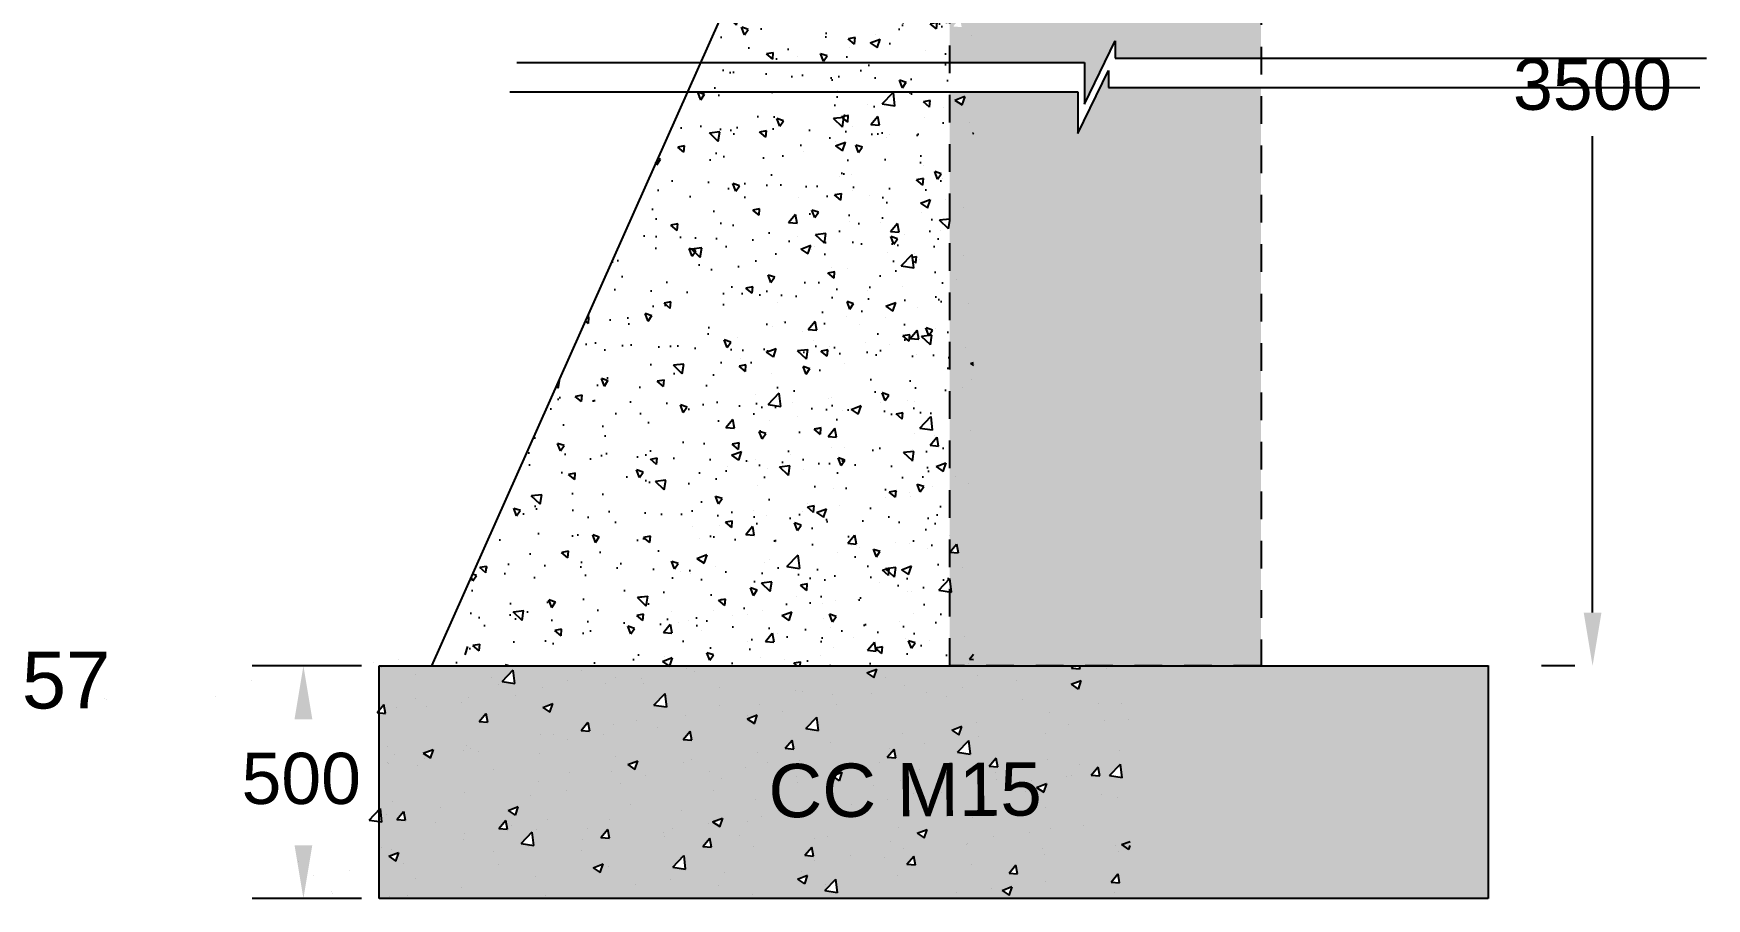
# Model space of a CAD drawing. Header units: inches. Extents: x 0 to 11487, y 0 to 10656.
# Drawn here: x 376.58 to 384.26, y 291.7 to 295.68 of the extents above; entities that cross this region are included whole.
import ezdxf

# ---------------------------------------------------------------- set-up
doc = ezdxf.new("R2010")
doc.units = ezdxf.units.IN
doc.header["$MEASUREMENT"] = 0
doc.linetypes.add('HIDDEN', pattern=[9.525, 6.35, -3.175])
for name, color, linetype in [('DIMENSION', 255, 'Continuous'), ('DRAWING', 7, 'Continuous'), ('HATCH', 7, 'Continuous'), ('TEXT', 255, 'Continuous')]:
    doc.layers.add(name, color=color, linetype=linetype)
doc.styles.get("Standard").update_dxf_attribs({"font": 'arial.ttf'})
pattern_1 = [(140, (0, 0), (0.03137607, 0.3586301), [0.0375, -0.4125]), (85, (0, 0), (-0.37609607, -0.06937567), [0.03, -0.33]), (190.4514, (0.0026, 0.0299), (-0.34471977, 0.2892547), [0.0318701, -0.35057106]), (136.1842, (-0.1, 6e-18), (0.0827595, 0.53362052), [0.05625, -0.61875]), (186.6356, (-0.0931, 0.04447), (-0.48705894, 0.46733135), [0.04780514, -0.5258565]), (81.1842, (-0.1, 6e-18), (-0.4870593, 0.467331), [0.045, -0.495]), (111, (-0.075, 0.05), (0.20130945, 0.29845353), [0.0375, -0.4125]), (56, (-0.075, 0.05), (-0.36257502, 0.12165767), [0.03, -0.33]), (161.4514, (-0.05822, 0.07487), (-0.16126525, 0.42011131), [0.0318701, -0.35057106]), (127.5, (0, 0), (-0.166446927, 0.006079928), [0, -0.326, 0, -0.335, 0, -0.33125]), (97.5, (0, 0), (-0.197205856, 0.13153477), [0, -0.191, 0, -0.3185, 0, -0.12625]), (57.5, (-7e-18, -0.1115), (0.011277436, 0.266911218), [0, -0.125, 0, -0.39, 0, -0.5175]), (47.5, (-1e-17, -0.1615), (-0.05005249, 0.29159308), [0, -0.1625, 0, -0.259, 0, -0.3675])]

msp = doc.modelspace()

# ---------------------------------------------------------------- hatches: boundary and pattern name
at = {"layer": 'HATCH', "ltscale": 0.02}
h = msp.add_hatch(dxfattribs=at)
h.set_pattern_fill('AR-CONC', color=256, scale=0.05, angle=90, style=0)
h.set_pattern_definition(pattern_1)
h.paths.add_polyline_path([(382.21652, 299.51668), (381.10587, 299.51668), (381.10587, 298.36732), (380.78087, 298.36732), (380.78087, 298.11159), (380.78658, 298.11159), (380.85852, 298.11159), (380.85691, 298.1203), (380.81755, 298.12374), (380.8493, 298.16157), (380.85852, 298.11159), (382.21652, 298.11159)])
h.paths.add_polyline_path([(382.21652, 298.11159), (380.78658, 298.11159), (380.78658, 295.54264), (381.40525, 295.54264), (381.40525, 295.35062), (381.54622, 295.6411), (381.54622, 295.5619), (382.21652, 295.5619)])
h.paths.add_polyline_path([(380.84155, 295.70434), (380.8022, 295.70778), (380.83394, 295.74561)], flags=16)
h.paths.add_polyline_path([(382.21652, 295.42674), (381.51524, 295.42674), (381.51524, 295.50594), (381.37427, 295.21546), (381.37427, 295.40748), (380.78658, 295.40748), (380.78658, 293.29184), (380.78685, 293.29182), (380.81859, 293.32964), (380.8262, 293.28838), (380.78685, 293.29182), (380.78658, 293.2915), (380.78658, 293.17847), (380.79466, 293.10904), (380.78658, 293.1103), (380.78658, 292.76956), (382.21652, 292.76956)])
h.paths.add_polyline_path([(380.81054, 295.36927), (380.85694, 295.38708), (380.8435, 295.34704)], flags=16)
h.paths.add_polyline_path([(381.57848, 292.25641), (381.52003, 292.26548), (381.57122, 292.31882)], flags=16)
h.paths.add_polyline_path([(381.5667, 291.77321), (381.52735, 291.77665), (381.55909, 291.81447)], flags=16)
h.paths.add_polyline_path([(381.47606, 292.2646), (381.4367, 292.26804), (381.46844, 292.30587)], flags=16)
h.paths.add_polyline_path([(381.37753, 292.66307), (381.34457, 292.6853), (381.39096, 292.70311)], flags=16)
h.paths.add_polyline_path([(381.21857, 292.18934), (381.18562, 292.21158), (381.23201, 292.22938)], flags=0)
h.paths.add_polyline_path([(381.09813, 291.8142), (381.05878, 291.81764), (381.09051, 291.85547)], flags=16)
h.paths.add_polyline_path([(381.05962, 291.71562), (381.02666, 291.73785), (381.07306, 291.75566)], flags=16)
h.paths.add_polyline_path([(381.00748, 292.30559), (380.96813, 292.30904), (380.99987, 292.34686)], flags=0)
h.paths.add_polyline_path([(380.88127, 292.36454), (380.82282, 292.37361), (380.87401, 292.42695)], flags=16)
h.paths.add_polyline_path([(380.82863, 292.45237), (380.79567, 292.4746), (380.84206, 292.49241)], flags=16)
h.paths.add_polyline_path([(380.66967, 291.97864), (380.63672, 292.00087), (380.68311, 292.01868)], flags=16)
h.paths.add_polyline_path([(380.62956, 291.8552), (380.5902, 291.85864), (380.62194, 291.89646)], flags=16)
h.paths.add_polyline_path([(380.53891, 292.34659), (380.49956, 292.35003), (380.5313, 292.38786)], flags=0)
h.paths.add_polyline_path([(380.43868, 292.71539), (380.40572, 292.73762), (380.45212, 292.75543)], flags=16)
h.paths.add_polyline_path([(380.27973, 292.24166), (380.24677, 292.2639), (380.29316, 292.2817)], flags=0)
h.paths.add_polyline_path([(380.27067, 291.72817), (380.21223, 291.73723), (380.26341, 291.79058)], flags=16)
h.paths.add_polyline_path([(380.18406, 292.47267), (380.12562, 292.48174), (380.1768, 292.53508)], flags=16)
h.paths.add_polyline_path([(380.16099, 291.89619), (380.12163, 291.89963), (380.15337, 291.93746)], flags=16)
h.paths.add_polyline_path([(380.12077, 291.76794), (380.08782, 291.79017), (380.13421, 291.80798)], flags=16)
h.paths.add_polyline_path([(380.07034, 292.38758), (380.03099, 292.39102), (380.06273, 292.42885)], flags=16)
h.paths.add_polyline_path([(379.88978, 292.50469), (379.85682, 292.52692), (379.90322, 292.54473)], flags=16)
h.paths.add_polyline_path([(379.73083, 292.03096), (379.69787, 292.05319), (379.74426, 292.071)], flags=16)
h.paths.add_polyline_path([(379.69241, 291.93719), (379.65306, 291.94063), (379.6848, 291.97845)], flags=16)
h.paths.add_polyline_path([(379.60177, 292.42858), (379.56242, 292.43202), (379.59416, 292.46985)], flags=16)
h.paths.add_polyline_path([(379.57347, 291.8363), (379.51502, 291.84536), (379.56621, 291.89871)], flags=16)
h.paths.add_polyline_path([(379.48686, 292.5808), (379.42841, 292.58987), (379.4796, 292.64321)], flags=16)
h.paths.add_polyline_path([(379.34088, 292.29398), (379.30792, 292.31622), (379.35432, 292.33402)], flags=16)
h.paths.add_polyline_path([(379.22384, 291.97818), (379.18449, 291.98162), (379.21623, 292.01945)], flags=16)
h.paths.add_polyline_path([(379.18193, 291.82026), (379.14897, 291.84249), (379.19536, 291.8603)], flags=16)
h.paths.add_polyline_path([(379.1332, 292.46957), (379.09385, 292.47301), (379.12559, 292.51084)], flags=16)
h.paths.add_polyline_path([(378.95093, 292.55701), (378.91798, 292.57924), (378.96437, 292.59705)], flags=16)
h.paths.add_polyline_path([(378.87626, 291.94443), (378.81781, 291.95349), (378.869, 292.00684)], flags=16)
h.paths.add_polyline_path([(378.79198, 292.08328), (378.75902, 292.10551), (378.80542, 292.12332)], flags=16)
h.paths.add_polyline_path([(378.78965, 292.68893), (378.7312, 292.698), (378.78239, 292.75134)], flags=16)
h.paths.add_polyline_path([(378.75527, 292.01917), (378.71592, 292.02262), (378.74766, 292.06044)], flags=16)
h.paths.add_polyline_path([(378.66463, 292.51057), (378.62528, 292.51401), (378.65702, 292.55183)], flags=16)
h.paths.add_polyline_path([(378.40203, 292.3463), (378.36908, 292.36853), (378.41547, 292.38634)], flags=16)
h.paths.add_polyline_path([(378.2867, 292.06017), (378.24735, 292.06361), (378.27909, 292.10144)], flags=16)
h.paths.add_polyline_path([(378.24308, 291.87258), (378.21012, 291.89481), (378.25652, 291.91262)], flags=16)
h.paths.add_polyline_path([(381.18271, 297.90196), (381.82039, 297.90196), (381.82039, 297.54422), (381.18271, 297.54422)], flags=24)
h.paths.add_polyline_path([(380.74229, 296.15304), (382.21923, 296.16354), (382.21652, 296.54379), (380.73958, 296.53328)], flags=9)
h.paths.add_polyline_path([(379.79672, 292.00471), (381.27366, 292.01522), (381.27096, 292.39546), (379.79401, 292.38496)], flags=24)
h.paths.add_polyline_path([(383.25855, 291.70069), (383.25855, 292.76956), (381.38291, 292.76956), (381.38541, 292.75599), (381.34606, 292.75943), (381.35455, 292.76956), (379.50045, 292.76956), (379.49983, 292.76771), (379.4971, 292.76956), (378.16704, 292.76956), (378.16704, 292.56732), (378.18845, 292.59283), (378.19606, 292.55156), (378.16704, 292.5541), (378.16704, 292.11001), (378.1718, 292.11497), (378.17906, 292.05256), (378.16704, 292.05442), (378.16704, 291.70069)])
h = msp.add_hatch(dxfattribs=at)
h.set_pattern_fill('AR-CONC', color=256, scale=0.05, angle=90, style=0)
h.set_pattern_definition(pattern_1)
h.paths.add_polyline_path([(380.78658, 295.54264), (379.64202, 295.54264), (378.40652, 292.76956), (379.4971, 292.76956), (379.46688, 292.78994), (379.51327, 292.80775), (379.50045, 292.76956), (380.78658, 292.76956), (380.78658, 293.1103), (380.73621, 293.11811), (380.78658, 293.1706)])
h.paths.add_polyline_path([(379.7908, 293.90303), (379.79841, 293.86176), (379.75906, 293.8652)], flags=16)
h.paths.add_polyline_path([(379.83118, 293.7552), (379.81774, 293.71516), (379.78478, 293.73739)], flags=16)
h.paths.add_polyline_path([(379.65879, 293.24143), (379.67222, 293.28147), (379.62583, 293.26367)], flags=16)
h.paths.add_polyline_path([(379.88906, 293.37036), (379.88144, 293.41163), (379.8497, 293.37381)], flags=16)
h.paths.add_polyline_path([(380.00358, 294.02409), (380.01084, 293.96167), (379.95239, 293.97074)], flags=16)
h.paths.add_polyline_path([(379.50352, 292.96124), (379.47178, 292.92341), (379.51113, 292.91997)], flags=16)
h.paths.add_polyline_path([(379.94373, 294.21112), (379.97669, 294.18888), (379.99013, 294.22893)], flags=16)
h.paths.add_polyline_path([(380.09745, 293.21717), (380.09019, 293.27959), (380.03901, 293.22624)], flags=16)
h.paths.add_polyline_path([(380.22112, 293.49218), (380.20769, 293.45214), (380.17473, 293.47437)], flags=16)
h.paths.add_polyline_path([(380.25937, 293.86203), (380.26698, 293.82076), (380.22763, 293.8242)], flags=16)
h.paths.add_polyline_path([(380.16873, 294.35342), (380.17634, 294.31215), (380.13699, 294.3156)], flags=16)
h.paths.add_polyline_path([(380.04873, 292.97841), (380.06217, 293.01845), (380.01578, 293.00064)], flags=16)
h.paths.add_polyline_path([(379.9797, 292.87897), (379.94035, 292.88242), (379.97209, 292.92024)], flags=16)
h.paths.add_polyline_path([(380.38008, 293.9659), (380.36664, 293.92586), (380.33368, 293.94809)], flags=16)
h.paths.add_polyline_path([(380.35763, 293.32937), (380.35001, 293.37064), (380.31827, 293.33281)], flags=16)
h.paths.add_polyline_path([(380.13565, 294.66261), (380.14908, 294.70265), (380.10269, 294.68484)], flags=16)
h.paths.add_polyline_path([(380.07809, 294.84481), (380.0857, 294.80354), (380.04634, 294.80699)], flags=16)
h.paths.add_polyline_path([(380.49263, 294.42182), (380.52559, 294.39959), (380.53903, 294.43963)], flags=16)
h.paths.add_polyline_path([(380.70079, 293.91596), (380.70805, 293.85354), (380.6496, 293.86261)], flags=16)
h.paths.add_polyline_path([(380.61107, 293.22916), (380.59763, 293.18911), (380.56467, 293.21135)], flags=16)
h.paths.add_polyline_path([(380.6373, 294.31243), (380.64491, 294.27116), (380.60556, 294.2746)], flags=16)
h.paths.add_polyline_path([(380.72794, 293.82104), (380.73556, 293.77977), (380.6962, 293.78321)], flags=16)
h.paths.add_polyline_path([(380.44827, 292.83798), (380.44066, 292.87925), (380.40892, 292.84142)], flags=16)
h.paths.add_polyline_path([(380.77002, 293.70288), (380.75659, 293.66284), (380.72363, 293.68507)], flags=16)
h.paths.add_polyline_path([(380.61418, 294.66046), (380.62144, 294.59805), (380.56299, 294.60711)], flags=16)
h.paths.add_polyline_path([(380.54666, 294.80382), (380.55427, 294.76255), (380.51492, 294.76599)], flags=16)
h.paths.add_polyline_path([(380.2946, 295.13633), (380.30804, 295.17638), (380.26164, 295.15857)], flags=16)
h.paths.add_polyline_path([(380.68455, 294.87331), (380.69798, 294.91335), (380.65159, 294.89554)], flags=16)
h.paths.add_polyline_path([(380.45601, 295.29521), (380.46363, 295.25394), (380.42427, 295.25738)], flags=16)
h.paths.add_polyline_path([(380.47638, 295.35161), (380.53483, 295.34255), (380.52757, 295.40496)], flags=16)
h.paths.add_polyline_path([(380.78658, 298.11159), (379.64202, 295.54264), (380.78658, 295.54264)])
h.paths.add_polyline_path([(380.37298, 295.74533), (380.36537, 295.7866), (380.33363, 295.74878)], flags=16)
h.paths.add_polyline_path([(380.46699, 295.6501), (380.45355, 295.61006), (380.42059, 295.63229)], flags=16)
h.paths.add_polyline_path([(380.44096, 296.14946), (380.44822, 296.08705), (380.38977, 296.09611)], flags=16)
h.paths.add_polyline_path([(380.28234, 296.23672), (380.27473, 296.27799), (380.24299, 296.24017)], flags=16)
h.paths.add_polyline_path([(380.61251, 296.08379), (380.62594, 296.12383), (380.57955, 296.10602)], flags=16)
h.paths.add_polyline_path([(380.7433, 296.237), (380.75091, 296.19573), (380.71156, 296.19917)], flags=16)
h.paths.add_polyline_path([(380.77146, 296.55751), (380.7849, 296.59755), (380.7385, 296.57974)], flags=16)
h.paths.add_polyline_path([(380.66027, 296.68712), (380.65266, 296.72839), (380.62091, 296.69056)], flags=16)
h.paths.add_polyline_path([(380.36161, 296.83155), (380.3613, 296.83416), (380.34855, 296.84277), (380.3598, 296.84708), (380.35435, 296.89397), (380.30316, 296.84061)], flags=16)
h.paths.add_polyline_path([(380.56963, 297.17851), (380.56201, 297.21978), (380.53027, 297.18195)], flags=16)
h.paths.add_polyline_path([(380.5075, 297.31649), (380.5539, 297.3343), (380.54047, 297.29426)], flags=16)
h.paths.add_polyline_path([(380.66646, 297.79022), (380.71286, 297.80803), (380.69942, 297.76798)], flags=16)

# ---------------------------------------------------------------- linework, layer by layer
at = {"layer": 'DIMENSION', "ltscale": 0.02}
for p, q in [((383.73855, 293.01454), (383.73855, 295.20291)), ((378.08538, 292.76956), (377.58346, 292.76956)), ((383.65689, 292.76956), (383.50337, 292.76956)), ((378.08538, 291.70069), (377.58346, 291.70069))]:
    msp.add_line(p, q, dxfattribs=at)
for points in [[(383.69772, 293.01454), (383.77938, 293.01454), (383.73855, 292.76956)], [(377.77781, 292.52458), (377.85947, 292.52458), (377.81864, 292.76956)], [(377.77781, 291.94567), (377.85947, 291.94567), (377.81864, 291.70069)]]:
    msp.add_solid(points, dxfattribs=at)
at = {"layer": 'DRAWING', "ltscale": 0.02}
for p, q in [((380.78658, 298.11159), (378.40652, 292.76956)), ((381.40525, 295.35062), (381.54622, 295.6411)), ((381.54622, 295.6411), (381.54622, 295.5619)), ((381.54622, 295.5619), (384.26184, 295.5619)), ((378.79796, 295.54264), (381.40525, 295.54264)), ((381.37427, 295.21546), (381.51524, 295.50594)), ((381.40525, 295.54264), (381.40525, 295.35062)), ((381.51524, 295.50594), (381.51524, 295.42674)), ((381.51524, 295.42674), (384.23086, 295.42674)), ((378.76699, 295.40748), (381.37427, 295.40748)), ((381.37427, 295.40748), (381.37427, 295.21546)), ((378.16704, 292.76956), (383.25855, 292.76956)), ((378.16704, 291.70069), (378.16704, 292.76956)), ((383.25855, 292.77158), (383.25855, 291.70069)), ((383.25855, 291.70069), (378.16704, 291.70069))]:
    msp.add_line(p, q, dxfattribs=at)
at = {"layer": 'DRAWING', "linetype": 'HIDDEN', "ltscale": 0.02}
for p, q in [((380.78658, 292.76956), (380.78658, 298.11159)), ((382.21652, 298.11159), (382.21652, 292.76956)), ((382.21652, 292.76956), (380.78658, 292.76956))]:
    msp.add_line(p, q, dxfattribs=at)
at = {"layer": 'HATCH', "ltscale": 0.02}
for p, q in [((380.42059, 295.63229), (380.46633, 295.64985)), ((380.44412, 295.67285), (380.44412, 295.67285)), ((380.45349, 295.60986), (380.46673, 295.64934)), ((380.88626, 295.668), (380.88626, 295.668)), ((380.0892, 295.57076), (380.0892, 295.57076)), ((380.32653, 295.60972), (380.32653, 295.60972)), ((380.42059, 295.63229), (380.45309, 295.61037)), ((380.47018, 295.63616), (380.47018, 295.63616)), ((380.67527, 295.59498), (380.67527, 295.59498)), ((380.27226, 295.41519), (380.27226, 295.41519)), ((380.40756, 295.35067), (380.40756, 295.35067)), ((380.47638, 295.35161), (380.52726, 295.40464)), ((380.47638, 295.35161), (380.53448, 295.3426)), ((380.53488, 295.34211), (380.52766, 295.40415)), ((380.75629, 295.33593), (380.75629, 295.33593)), ((380.81054, 295.36927), (380.85628, 295.38683)), ((380.81054, 295.36927), (380.84303, 295.34735)), ((380.84343, 295.34684), (380.85668, 295.38631)), ((380.42427, 295.25738), (380.45577, 295.29492)), ((380.42427, 295.25738), (380.46332, 295.25397)), ((380.46372, 295.25345), (380.45616, 295.2944)), ((380.67208, 295.28833), (380.67208, 295.28833)), ((380.87621, 295.2641), (380.87621, 295.2641)), ((380.26394, 295.17906), (380.26394, 295.17906)), ((380.34211, 295.24651), (380.34211, 295.24651)), ((380.49523, 295.1987), (380.49523, 295.1987)), ((380.51136, 295.21163), (380.51136, 295.21163)), ((380.89284, 295.21639), (380.89633, 295.22054)), ((380.89284, 295.21639), (380.89633, 295.21608)), ((380.1004, 295.15753), (380.1004, 295.15753)), ((380.11424, 295.13331), (380.11424, 295.13331)), ((380.26164, 295.15857), (380.30738, 295.17613)), ((380.26164, 295.15857), (380.29414, 295.13665)), ((380.29453, 295.13613), (380.30778, 295.17561)), ((380.33416, 295.02904), (380.33416, 295.02904)), ((380.66414, 295.07086), (380.66414, 295.07086)), ((380.28034, 295.01685), (380.28034, 295.01685)), ((380.3395, 294.95397), (380.3395, 294.95397)), ((380.62907, 295.00211), (380.62907, 295.00211)), ((380.75208, 295.00829), (380.75208, 295.00829)), ((380.09209, 294.9214), (380.09209, 294.9214)), ((380.41808, 294.92909), (380.41808, 294.92909)), ((380.65159, 294.89554), (380.69733, 294.9131)), ((380.65159, 294.89554), (380.68408, 294.87363)), ((380.68448, 294.87311), (380.69773, 294.91259)), ((380.76682, 294.91436), (380.76682, 294.91436)), ((380.84924, 294.87431), (380.84924, 294.87431)), ((380.04634, 294.80699), (380.07784, 294.84452)), ((380.04634, 294.80699), (380.08539, 294.80357)), ((380.08579, 294.80305), (380.07824, 294.844)), ((380.32622, 294.81156), (380.32622, 294.81156)), ((380.46825, 294.80891), (380.46825, 294.80891)), ((380.51492, 294.76599), (380.54641, 294.80353)), ((380.55436, 294.76206), (380.54681, 294.80301)), ((380.6562, 294.85339), (380.6562, 294.85339)), ((380.08727, 294.74352), (380.08727, 294.74352)), ((380.51492, 294.76599), (380.55396, 294.76258)), ((380.58023, 294.75063), (380.58023, 294.75063)), ((380.74377, 294.77216), (380.74377, 294.77216)), ((380.10269, 294.68484), (380.14843, 294.7024)), ((380.10269, 294.68484), (380.13518, 294.66292)), ((380.13558, 294.66241), (380.14883, 294.70189)), ((380.15037, 294.68478), (380.15037, 294.68478)), ((380.16765, 294.69631), (380.16765, 294.69631)), ((380.4991, 294.67004), (380.4991, 294.67004)), ((380.56299, 294.60711), (380.61387, 294.66014)), ((380.62149, 294.59761), (380.61427, 294.65965)), ((380.62479, 294.66548), (380.62479, 294.66548)), ((380.84784, 294.65531), (380.84784, 294.65531)), ((380.24381, 294.60008), (380.24381, 294.60008)), ((380.31828, 294.59409), (380.31828, 294.59409)), ((380.56299, 294.60711), (380.62109, 294.5981)), ((380.64825, 294.63591), (380.64825, 294.63591)), ((380.40837, 294.49297), (380.40837, 294.49297)), ((380.57191, 294.5145), (380.57191, 294.5145)), ((380.81933, 294.54707), (380.81933, 294.54707)), ((379.99579, 294.43865), (379.99579, 294.43865)), ((380.49263, 294.42182), (380.53838, 294.43938)), ((380.49263, 294.42182), (380.52513, 294.3999)), ((380.52553, 294.39939), (380.53877, 294.43886)), ((380.64031, 294.41844), (380.64031, 294.41844)), ((380.87428, 294.43686), (380.87428, 294.43686)), ((380.02315, 294.35095), (380.02315, 294.35095)), ((380.13699, 294.3156), (380.16848, 294.35313)), ((380.17643, 294.31166), (380.16888, 294.35261)), ((380.31033, 294.37662), (380.31033, 294.37662)), ((380.37189, 294.33622), (380.37189, 294.33622)), ((380.4933, 294.37146), (380.4933, 294.37146)), ((379.81216, 294.27794), (379.81216, 294.27794)), ((379.97491, 294.33062), (379.97491, 294.33062)), ((380.11232, 294.30606), (380.11232, 294.30606)), ((380.13699, 294.3156), (380.17604, 294.31218)), ((380.16089, 294.2632), (380.16089, 294.2632)), ((380.40005, 294.25684), (380.40005, 294.25684)), ((380.60556, 294.2746), (380.63705, 294.31213)), ((380.60556, 294.2746), (380.64461, 294.27118)), ((380.645, 294.27067), (380.63745, 294.31162)), ((380.64747, 294.28941), (380.64747, 294.28941)), ((380.72062, 294.32149), (380.72062, 294.32149)), ((379.82393, 294.18099), (379.82393, 294.18099)), ((379.94373, 294.21112), (379.98948, 294.22867)), ((379.94373, 294.21112), (379.97623, 294.1892)), ((379.97663, 294.18868), (379.98987, 294.22816)), ((380.23651, 294.23531), (380.23651, 294.23531)), ((380.50963, 294.24847), (380.50963, 294.24847)), ((380.63236, 294.20097), (380.63236, 294.20097)), ((380.85836, 294.23373), (380.85836, 294.23373)), ((379.96697, 294.11315), (379.96697, 294.11315)), ((380.30239, 294.15915), (380.30239, 294.15915)), ((380.88258, 294.1588), (380.89633, 294.16407)), ((380.88258, 294.1588), (380.89633, 294.14952)), ((380.47561, 294.03175), (380.47561, 294.03175)), ((380.84731, 294.04707), (380.84731, 294.04707)), ((380.88819, 294.08607), (380.88819, 294.08607)), ((379.89318, 294.01889), (379.89318, 294.01889)), ((379.95239, 293.97074), (380.00328, 294.02377)), ((379.95239, 293.97074), (380.01049, 293.96173)), ((380.01089, 293.96124), (380.00368, 294.02328)), ((380.06465, 293.97764), (380.06465, 293.97764)), ((380.22819, 293.99918), (380.22819, 293.99918)), ((380.24192, 294.00415), (380.24192, 294.00415)), ((380.33368, 293.94809), (380.37942, 293.96565)), ((380.33368, 293.94809), (380.36618, 293.92618)), ((380.36657, 293.92566), (380.37982, 293.96514)), ((380.46633, 293.98167), (380.46633, 293.98167)), ((380.59065, 293.98942), (380.59065, 293.98942)), ((380.62442, 293.98349), (380.62442, 293.98349)), ((379.75906, 293.8652), (379.79055, 293.90273)), ((379.7985, 293.86127), (379.79095, 293.90221)), ((379.95903, 293.89568), (379.95903, 293.89568)), ((380.08534, 293.91628), (380.08534, 293.91628)), ((380.29444, 293.94167), (380.29444, 293.94167)), ((380.6496, 293.86261), (380.70048, 293.91564)), ((380.7081, 293.85311), (380.70088, 293.91515)), ((379.75906, 293.8652), (379.79811, 293.86178)), ((380.22763, 293.8242), (380.25913, 293.86174)), ((380.22763, 293.8242), (380.26668, 293.82079)), ((380.26707, 293.82027), (380.25952, 293.86122)), ((380.62286, 293.83823), (380.62286, 293.83823)), ((380.6496, 293.86261), (380.7077, 293.8536)), ((380.6962, 293.78321), (380.7277, 293.82074)), ((380.71633, 293.8284), (380.71633, 293.8284)), ((380.73565, 293.77928), (380.72809, 293.82022)), ((380.87987, 293.84994), (380.87987, 293.84994)), ((379.78478, 293.73739), (379.83052, 293.75495)), ((379.78478, 293.73739), (379.81728, 293.71547)), ((379.81767, 293.71496), (379.83092, 293.75444)), ((379.89279, 293.71998), (379.89279, 293.71998)), ((380.05634, 293.74151), (380.05634, 293.74151)), ((380.24188, 293.77284), (380.24188, 293.77284)), ((380.2865, 293.7242), (380.2865, 293.7242)), ((380.30375, 293.77409), (380.30375, 293.77409)), ((380.61648, 293.76602), (380.61648, 293.76602)), ((380.6962, 293.78321), (380.73525, 293.77979)), ((379.76597, 293.68506), (379.76597, 293.68506)), ((379.8609, 293.70744), (379.8609, 293.70744)), ((379.95108, 293.6782), (379.95108, 293.6782)), ((380.1147, 293.67033), (380.1147, 293.67033)), ((380.72363, 293.68507), (380.76937, 293.70263)), ((380.72363, 293.68507), (380.75612, 293.66315)), ((380.75652, 293.66264), (380.76977, 293.70212)), ((380.81217, 293.64086), (380.81217, 293.64086)), ((379.90371, 293.59731), (379.90371, 293.59731)), ((380.25244, 293.58258), (380.25244, 293.58258)), ((380.54447, 293.57074), (380.54447, 293.57074)), ((380.60118, 293.56784), (380.60118, 293.56784)), ((380.70802, 293.59227), (380.70802, 293.59227)), ((380.87236, 293.60962), (380.87236, 293.60962)), ((380.1319, 293.51643), (380.1319, 293.51643)), ((380.17473, 293.47437), (380.22047, 293.49193)), ((380.20762, 293.45194), (380.22087, 293.49141)), ((380.27856, 293.50673), (380.27856, 293.50673)), ((380.49137, 293.54422), (380.49137, 293.54422)), ((380.60853, 293.54855), (380.60853, 293.54855)), ((379.60384, 293.41175), (379.60384, 293.41175)), ((379.72941, 293.41343), (379.72941, 293.41343)), ((379.8497, 293.37381), (379.8812, 293.41134)), ((379.88915, 293.36987), (379.88159, 293.41082)), ((379.88448, 293.48385), (379.88448, 293.48385)), ((379.94314, 293.46073), (379.94314, 293.46073)), ((380.11039, 293.47882), (380.11039, 293.47882)), ((380.17473, 293.47437), (380.20722, 293.45245)), ((379.63599, 293.353), (379.63599, 293.353)), ((379.8497, 293.37381), (379.88875, 293.37039)), ((379.98473, 293.33826), (379.98473, 293.33826)), ((380.31827, 293.33281), (380.34977, 293.37035)), ((380.35772, 293.32888), (380.35016, 293.36983)), ((380.53616, 293.33461), (380.53616, 293.33461)), ((380.78358, 293.36719), (380.78358, 293.36719)), ((379.62583, 293.26367), (379.67157, 293.28122)), ((379.62583, 293.26367), (379.65832, 293.24175)), ((379.65872, 293.24123), (379.67197, 293.28071)), ((379.96004, 293.25877), (379.96004, 293.25877)), ((380.039, 293.22624), (380.08989, 293.27927)), ((380.0975, 293.21674), (380.09029, 293.27878)), ((380.27061, 293.28926), (380.27061, 293.28926)), ((380.31827, 293.33281), (380.35732, 293.3294)), ((380.33346, 293.32353), (380.33346, 293.32353)), ((380.37262, 293.31308), (380.37262, 293.31308)), ((380.60059, 293.33108), (380.60059, 293.33108)), ((380.6822, 293.30879), (380.6822, 293.30879)), ((380.78685, 293.29182), (380.81834, 293.32935)), ((380.78685, 293.29182), (380.82589, 293.2884)), ((380.82629, 293.28788), (380.81874, 293.32883)), ((379.54908, 293.20466), (379.54908, 293.20466)), ((379.59589, 293.19428), (379.59589, 293.19428)), ((379.71262, 293.22619), (379.71262, 293.22619)), ((379.9352, 293.24326), (379.9352, 293.24326)), ((380.039, 293.22624), (380.09711, 293.21723)), ((380.56467, 293.21135), (380.61042, 293.2289)), ((380.56467, 293.21135), (380.59717, 293.18943)), ((380.59757, 293.18891), (380.61081, 293.22839)), ((380.84539, 293.21983), (380.84539, 293.21983)), ((380.4644, 293.15443), (380.4644, 293.15443)), ((380.59265, 293.1136), (380.59265, 293.1136)), ((380.61172, 293.10953), (380.61172, 293.10953)), ((380.73621, 293.11811), (380.78709, 293.17114)), ((380.73621, 293.11811), (380.79431, 293.1091)), ((380.79471, 293.10861), (380.78749, 293.17065)), ((380.08342, 293.08903), (380.08342, 293.08903)), ((380.20076, 293.05542), (380.20076, 293.05542)), ((380.26267, 293.07178), (380.26267, 293.07178)), ((380.3643, 293.07695), (380.3643, 293.07695)), ((379.47178, 292.92341), (379.50327, 292.96094)), ((379.51122, 292.91948), (379.50367, 292.96043)), ((379.50878, 293.01917), (379.50878, 293.01917)), ((379.54076, 292.96853), (379.54076, 292.96853)), ((379.58795, 292.9768), (379.58795, 292.9768)), ((379.70244, 293.02364), (379.70244, 293.02364)), ((379.78818, 293.0011), (379.78818, 293.0011)), ((379.85751, 293.00444), (379.85751, 293.00444)), ((379.92725, 293.02578), (379.92725, 293.02578)), ((380.01578, 293.00064), (380.06152, 293.0182)), ((380.01578, 293.00064), (380.04827, 292.97872)), ((380.04867, 292.97821), (380.06191, 293.01769)), ((380.20625, 292.98971), (380.20625, 292.98971)), ((380.55498, 292.97497), (380.55498, 292.97497)), ((380.62094, 293.01099), (380.62094, 293.01099)), ((379.47178, 292.92341), (379.51082, 292.91999)), ((379.64652, 292.93142), (379.64652, 292.93142)), ((379.85897, 292.8802), (379.85897, 292.8802)), ((379.94035, 292.88242), (379.97184, 292.91995)), ((379.94035, 292.88242), (379.97939, 292.879)), ((379.97979, 292.87848), (379.97224, 292.91943)), ((379.99526, 292.91669), (379.99526, 292.91669)), ((380.23995, 292.9456), (380.23995, 292.9456)), ((380.34399, 292.90195), (380.34399, 292.90195)), ((380.40892, 292.84142), (380.44041, 292.87895)), ((380.44836, 292.83749), (380.44081, 292.87844)), ((380.5847, 292.89613), (380.5847, 292.89613)), ((380.69273, 292.88722), (380.69273, 292.88722)), ((380.85244, 292.90618), (380.85244, 292.90618)), ((378.25327, 292.79818), (378.25327, 292.79818)), ((378.56092, 292.81983), (378.57417, 292.85931)), ((379.46688, 292.78994), (379.51262, 292.8075)), ((379.47799, 292.8148), (379.47799, 292.8148)), ((379.50045, 292.76956), (379.51301, 292.80698)), ((379.91931, 292.80831), (379.91931, 292.80831)), ((380.0289, 292.79776), (380.0289, 292.79776)), ((380.19244, 292.81929), (380.19244, 292.81929)), ((380.25473, 292.85431), (380.25473, 292.85431)), ((380.40892, 292.84142), (380.44797, 292.83801)), ((380.43986, 292.85186), (380.43986, 292.85186)), ((380.87749, 292.80043), (380.89633, 292.82288)), ((380.87749, 292.80043), (380.89633, 292.79878)), ((378.1411, 292.78426), (378.1411, 292.78426)), ((378.1785, 292.76205), (378.1785, 292.76205)), ((378.3326, 292.73131), (378.3326, 292.73131)), ((378.7312, 292.698), (378.78209, 292.75103)), ((378.7897, 292.6885), (378.78248, 292.75054)), ((379.097, 292.74941), (379.097, 292.74941)), ((379.46688, 292.78994), (379.4971, 292.76956)), ((379.4971, 292.76956), (379.49937, 292.76802)), ((379.49977, 292.76751), (379.50045, 292.76956)), ((379.58, 292.75933), (379.58, 292.75933)), ((379.61632, 292.74344), (379.61632, 292.74344)), ((380.40572, 292.73762), (380.45146, 292.75518)), ((380.40572, 292.73762), (380.43822, 292.7157)), ((380.43861, 292.71519), (380.45186, 292.75466)), ((380.87043, 292.78237), (380.87043, 292.78237)), ((380.91606, 292.72764), (380.91606, 292.72764)), ((381.34606, 292.75943), (381.35455, 292.76956)), ((381.34606, 292.75943), (381.38511, 292.75602)), ((381.3855, 292.7555), (381.38291, 292.76956)), ((381.50412, 292.75694), (381.50412, 292.75694)), ((377.57855, 292.7032), (377.57855, 292.7032)), ((378.68134, 292.71658), (378.68134, 292.71658)), ((378.71602, 292.68401), (378.71602, 292.68401)), ((378.7312, 292.698), (378.7893, 292.68899)), ((378.91461, 292.67151), (378.91461, 292.67151)), ((379.03007, 292.70184), (379.03007, 292.70184)), ((379.20536, 292.68934), (379.20536, 292.68934)), ((379.25003, 292.71751), (379.25003, 292.71751)), ((379.3689, 292.71087), (379.3689, 292.71087)), ((379.37881, 292.68711), (379.37881, 292.68711)), ((379.42841, 292.58987), (379.47929, 292.6429)), ((379.48691, 292.58037), (379.47969, 292.64241)), ((379.72754, 292.67237), (379.72754, 292.67237)), ((380.07628, 292.65764), (380.07628, 292.65764)), ((380.10846, 292.65158), (380.10846, 292.65158)), ((380.42501, 292.6429), (380.42501, 292.6429)), ((380.48945, 292.71698), (380.48945, 292.71698)), ((380.57676, 292.67866), (380.57676, 292.67866)), ((380.68058, 292.64852), (380.68058, 292.64852)), ((380.84412, 292.67005), (380.84412, 292.67005)), ((381.09154, 292.70262), (381.09154, 292.70262)), ((381.34457, 292.6853), (381.39031, 292.70286)), ((381.34457, 292.6853), (381.37706, 292.66338)), ((381.37746, 292.66287), (381.39071, 292.70234)), ((376.90661, 292.62174), (376.90661, 292.62174)), ((376.91316, 292.61538), (376.91316, 292.61538)), ((377.41654, 292.63126), (377.41654, 292.63126)), ((378.15671, 292.555), (378.1882, 292.59254)), ((378.19615, 292.55107), (378.1886, 292.59202)), ((378.24533, 292.58071), (378.24533, 292.58071)), ((378.33504, 292.61861), (378.33504, 292.61861)), ((378.38182, 292.58092), (378.38182, 292.58092)), ((378.54537, 292.60245), (378.54537, 292.60245)), ((378.57531, 292.62253), (378.57531, 292.62253)), ((378.79278, 292.63502), (378.79278, 292.63502)), ((378.91798, 292.57924), (378.96372, 292.5968)), ((378.91798, 292.57924), (378.95047, 292.55732)), ((378.95087, 292.55681), (378.96411, 292.59628)), ((379.42841, 292.58987), (379.48651, 292.58086)), ((379.72748, 292.58618), (379.72748, 292.58618)), ((379.91136, 292.59084), (379.91136, 292.59084)), ((380.24678, 292.63684), (380.24678, 292.63684)), ((380.268, 292.5942), (380.268, 292.5942)), ((380.77375, 292.62817), (380.77375, 292.62817)), ((381.12248, 292.61343), (381.12248, 292.61343)), ((381.47122, 292.5987), (381.47122, 292.5987)), ((381.57351, 292.59799), (381.57351, 292.59799)), ((378.15671, 292.555), (378.19575, 292.55159)), ((378.62528, 292.51401), (378.65677, 292.55154)), ((378.62528, 292.51401), (378.66432, 292.51059)), ((378.66472, 292.51008), (378.65717, 292.55103)), ((379.09385, 292.47301), (379.12534, 292.51055)), ((379.13329, 292.46908), (379.12574, 292.51003)), ((379.24208, 292.50004), (379.24208, 292.50004)), ((379.3465, 292.52079), (379.3465, 292.52079)), ((379.57206, 292.54186), (379.57206, 292.54186)), ((379.85682, 292.52692), (379.90256, 292.54448)), ((379.85682, 292.52692), (379.88932, 292.505)), ((379.85704, 292.5401), (379.85704, 292.5401)), ((379.88971, 292.50449), (379.90296, 292.54396)), ((380.02058, 292.56163), (380.02058, 292.56163)), ((380.12562, 292.48174), (380.1765, 292.53477)), ((380.18411, 292.47223), (380.1769, 292.53428)), ((380.79567, 292.4746), (380.84141, 292.49216)), ((380.82856, 292.45216), (380.84181, 292.49164)), ((380.90812, 292.51017), (380.90812, 292.51017)), ((381.24354, 292.55616), (381.24354, 292.55616)), ((381.33226, 292.49928), (381.33226, 292.49928)), ((381.4958, 292.52081), (381.4958, 292.52081)), ((381.60543, 292.52338), (381.60543, 292.52338)), ((378.90667, 292.45404), (378.90667, 292.45404)), ((378.96551, 292.45539), (378.96551, 292.45539)), ((379.0335, 292.43168), (379.0335, 292.43168)), ((379.09385, 292.47301), (379.1329, 292.4696)), ((379.19705, 292.45321), (379.19705, 292.45321)), ((379.44446, 292.48578), (379.44446, 292.48578)), ((379.56242, 292.43202), (379.59391, 292.46955)), ((379.56242, 292.43202), (379.60147, 292.4286)), ((379.60186, 292.42809), (379.59431, 292.46904)), ((380.03099, 292.39102), (380.06248, 292.42856)), ((380.07043, 292.38709), (380.06288, 292.42804)), ((380.12562, 292.48174), (380.18372, 292.47273)), ((380.23884, 292.41936), (380.23884, 292.41936)), ((380.56881, 292.46119), (380.56881, 292.46119)), ((380.67226, 292.41239), (380.67226, 292.41239)), ((380.79567, 292.4746), (380.82816, 292.45268)), ((380.82282, 292.37361), (380.87371, 292.42664)), ((380.88132, 292.3641), (380.8741, 292.42615)), ((380.91968, 292.44496), (380.91968, 292.44496)), ((381.22444, 292.45798), (381.22444, 292.45798)), ((378.20539, 292.39749), (378.20539, 292.39749)), ((378.23739, 292.36324), (378.23739, 292.36324)), ((378.36908, 292.36853), (378.41482, 292.38609)), ((378.36908, 292.36853), (378.40157, 292.34662)), ((378.37351, 292.34479), (378.37351, 292.34479)), ((378.40197, 292.3461), (378.41521, 292.38558)), ((378.55412, 292.38275), (378.55412, 292.38275)), ((378.56736, 292.40506), (378.56736, 292.40506)), ((378.58453, 292.38999), (378.58453, 292.38999)), ((378.62093, 292.37736), (378.62093, 292.37736)), ((378.90286, 292.36802), (378.90286, 292.36802)), ((379.25159, 292.35328), (379.25159, 292.35328)), ((379.60033, 292.33855), (379.60033, 292.33855)), ((379.90342, 292.37337), (379.90342, 292.37337)), ((380.03099, 292.39102), (380.07004, 292.38761)), ((380.09614, 292.33654), (380.09614, 292.33654)), ((380.49956, 292.35003), (380.53106, 292.38756)), ((380.49956, 292.35003), (380.53861, 292.34661)), ((380.50872, 292.39086), (380.50872, 292.39086)), ((380.539, 292.3461), (380.53145, 292.38705)), ((380.82282, 292.37361), (380.88092, 292.3646)), ((380.84346, 292.39259), (380.84346, 292.39259)), ((380.96813, 292.30904), (380.99963, 292.34657)), ((381.00757, 292.3051), (381.00002, 292.34605)), ((381.23559, 292.33869), (381.23559, 292.33869)), ((381.56557, 292.38051), (381.56557, 292.38051)), ((378.20355, 292.3246), (378.20355, 292.3246)), ((378.20997, 292.32326), (378.20997, 292.32326)), ((378.34313, 292.30974), (378.34313, 292.30974)), ((378.69186, 292.295), (378.69186, 292.295)), ((379.0406, 292.28027), (379.0406, 292.28027)), ((379.23414, 292.28256), (379.23414, 292.28256)), ((379.30792, 292.31622), (379.35366, 292.33377)), ((379.30792, 292.31621), (379.34042, 292.2943)), ((379.34081, 292.29378), (379.35406, 292.33326)), ((379.38933, 292.26553), (379.38933, 292.26553)), ((379.56412, 292.32439), (379.56412, 292.32439)), ((379.68519, 292.28244), (379.68519, 292.28244)), ((379.84873, 292.30397), (379.84873, 292.30397)), ((379.94906, 292.32382), (379.94906, 292.32382)), ((380.08149, 292.26179), (380.08149, 292.26179)), ((380.24677, 292.2639), (380.29251, 292.28145)), ((380.24677, 292.2639), (380.27926, 292.24198)), ((380.27966, 292.24146), (380.29291, 292.28094)), ((380.2978, 292.30908), (380.2978, 292.30908)), ((380.46248, 292.32719), (380.46248, 292.32719)), ((380.64653, 292.29435), (380.64653, 292.29435)), ((380.90017, 292.29269), (380.90017, 292.29269)), ((380.96813, 292.30904), (381.00718, 292.30562)), ((380.99527, 292.27961), (380.99527, 292.27961)), ((381.32395, 292.26315), (381.32395, 292.26315)), ((381.344, 292.26488), (381.344, 292.26488)), ((381.38098, 292.31454), (381.38098, 292.31454)), ((381.4367, 292.26804), (381.4682, 292.30557)), ((381.4367, 292.26804), (381.47575, 292.26462)), ((381.47615, 292.26411), (381.46859, 292.30506)), ((381.52003, 292.26548), (381.57091, 292.31851)), ((381.52003, 292.26548), (381.57813, 292.25647)), ((381.57853, 292.25597), (381.57131, 292.31802)), ((381.57136, 292.29572), (381.57136, 292.29572)), ((378.55942, 292.18759), (378.55942, 292.18759)), ((378.89872, 292.23657), (378.89872, 292.23657)), ((379.02519, 292.19555), (379.02519, 292.19555)), ((379.27261, 292.22812), (379.27261, 292.22812)), ((379.70051, 292.1964), (379.70051, 292.1964)), ((379.73807, 292.2508), (379.73807, 292.2508)), ((380.0868, 292.23606), (380.0868, 292.23606)), ((380.23089, 292.20189), (380.23089, 292.20189)), ((380.43554, 292.22133), (380.43554, 292.22133)), ((380.56087, 292.24371), (380.56087, 292.24371)), ((380.61901, 292.18375), (380.61901, 292.18375)), ((380.74782, 292.1873), (380.74782, 292.1873)), ((380.78427, 292.20659), (380.78427, 292.20659)), ((380.99999, 292.24915), (380.99999, 292.24915)), ((381.13301, 292.19186), (381.13301, 292.19186)), ((381.1604, 292.24162), (381.1604, 292.24162)), ((381.18562, 292.21158), (381.23136, 292.22913)), ((381.18562, 292.21158), (381.21811, 292.18966)), ((381.21851, 292.18914), (381.23175, 292.22862)), ((378.12061, 292.06162), (378.17149, 292.11466)), ((378.17911, 292.05213), (378.17189, 292.11417)), ((378.22944, 292.14576), (378.22944, 292.14576)), ((378.44907, 292.1197), (378.44907, 292.1197)), ((378.75902, 292.10551), (378.80476, 292.12307)), ((378.75902, 292.10551), (378.79152, 292.08359)), ((378.79191, 292.08308), (378.80516, 292.12256)), ((378.86165, 292.17402), (378.86165, 292.17402)), ((379.31953, 292.131), (379.31953, 292.131)), ((379.55617, 292.10691), (379.55617, 292.10691)), ((379.89548, 292.15589), (379.89548, 292.15589)), ((380.23803, 292.11835), (380.23803, 292.11835)), ((380.33687, 292.1332), (380.33687, 292.1332)), ((380.50041, 292.15473), (380.50041, 292.15473)), ((381.22765, 292.12122), (381.22765, 292.12122)), ((381.48174, 292.17713), (381.48174, 292.17713)), ((381.55762, 292.16304), (381.55762, 292.16304)), ((378.12061, 292.06162), (378.17871, 292.05261)), ((378.20165, 292.08713), (378.20165, 292.08713)), ((378.24735, 292.06361), (378.27884, 292.10114)), ((378.24735, 292.06361), (378.2864, 292.0602)), ((378.28679, 292.05968), (378.27924, 292.10063)), ((378.42415, 292.05069), (378.42415, 292.05069)), ((378.71592, 292.02262), (378.74741, 292.06015)), ((378.75536, 292.01868), (378.74781, 292.05963)), ((378.77288, 292.03595), (378.77288, 292.03595)), ((378.93854, 292.0656), (378.93854, 292.0656)), ((379.2262, 292.06509), (379.2262, 292.06509)), ((379.67687, 292.04631), (379.67687, 292.04631)), ((379.69787, 292.05319), (379.74361, 292.07075)), ((379.69787, 292.05319), (379.73037, 292.03127)), ((379.73076, 292.03076), (379.74401, 292.07024)), ((379.85704, 292.05296), (379.85704, 292.05296)), ((379.92429, 292.07888), (379.92429, 292.07888)), ((380.89223, 292.07522), (380.89223, 292.07522)), ((381.3995, 292.03806), (381.3995, 292.03806)), ((378.55147, 291.97011), (378.55147, 291.97011)), ((378.55756, 292.00021), (378.55756, 292.00021)), ((378.71592, 292.02262), (378.75497, 292.0192)), ((378.81781, 291.95349), (378.8687, 292.00653)), ((378.81781, 291.95349), (378.87592, 291.94448)), ((378.87631, 291.94399), (378.8691, 292.00604)), ((378.89078, 292.01909), (378.89078, 292.01909)), ((379.10075, 291.97046), (379.10075, 291.97046)), ((379.12162, 292.02122), (379.12162, 292.02122)), ((379.18449, 291.98162), (379.21599, 292.01916)), ((379.18449, 291.98162), (379.22354, 291.97821)), ((379.22393, 291.97769), (379.21638, 292.01864)), ((379.47035, 292.00648), (379.47035, 292.00648)), ((379.47606, 291.98756), (379.47606, 291.98756)), ((379.51333, 292.02478), (379.51333, 292.02478)), ((379.65306, 291.94063), (379.68456, 291.97816)), ((379.6925, 291.93669), (379.68495, 291.97764)), ((379.81909, 291.99175), (379.81909, 291.99175)), ((380.16782, 291.97701), (380.16782, 291.97701)), ((380.22295, 291.98442), (380.22295, 291.98442)), ((380.51656, 291.96228), (380.51656, 291.96228)), ((380.55293, 292.02624), (380.55293, 292.02624)), ((380.63672, 292.00087), (380.68246, 292.01843)), ((380.63672, 292.00087), (380.66921, 291.97895)), ((380.66961, 291.97844), (380.68285, 292.01792)), ((380.8685, 291.95513), (380.8685, 291.95513)), ((380.98855, 291.98396), (380.98855, 291.98396)), ((381.15209, 292.00549), (381.15209, 292.00549)), ((381.24949, 292.02053), (381.24949, 292.02053)), ((381.57556, 291.94855), (381.61444, 291.96348)), ((378.17658, 291.93481), (378.17658, 291.93481)), ((378.21012, 291.89481), (378.25586, 291.91237)), ((378.21012, 291.89481), (378.24262, 291.87289)), ((378.2215, 291.92829), (378.2215, 291.92829)), ((378.24301, 291.87238), (378.25626, 291.91185)), ((378.68979, 291.91636), (378.68979, 291.91636)), ((378.85333, 291.93789), (378.85333, 291.93789)), ((379.09508, 291.92216), (379.09508, 291.92216)), ((379.51502, 291.84536), (379.5659, 291.8984)), ((379.54823, 291.88944), (379.54823, 291.88944)), ((379.57352, 291.83586), (379.5663, 291.89791)), ((379.65306, 291.94063), (379.69211, 291.93721)), ((379.88753, 291.93842), (379.88753, 291.93842)), ((380.12163, 291.89963), (380.15313, 291.93717)), ((380.12163, 291.89963), (380.16068, 291.89622)), ((380.16108, 291.8957), (380.15352, 291.93665)), ((380.16501, 291.87554), (380.16501, 291.87554)), ((380.32855, 291.89707), (380.32855, 291.89707)), ((380.48752, 291.88974), (380.48752, 291.88974)), ((380.57597, 291.92964), (380.57597, 291.92964)), ((380.5902, 291.85864), (380.6217, 291.89617)), ((380.62965, 291.8547), (380.62209, 291.89565)), ((380.86529, 291.94754), (380.86529, 291.94754)), ((381.21403, 291.93281), (381.21403, 291.93281)), ((381.2197, 291.90375), (381.2197, 291.90375)), ((381.54968, 291.94557), (381.54968, 291.94557)), ((381.56277, 291.91807), (381.56277, 291.91807)), ((381.57556, 291.94855), (381.60806, 291.92663)), ((381.60845, 291.92612), (381.61444, 291.94396)), ((377.79559, 291.86941), (377.79559, 291.86941)), ((377.86625, 291.80794), (377.86625, 291.80794)), ((378.02979, 291.82947), (378.02979, 291.82947)), ((378.27721, 291.86204), (378.27721, 291.86204)), ((378.71409, 291.85677), (378.71409, 291.85677)), ((378.88284, 291.80162), (378.88284, 291.80162)), ((379.14897, 291.84249), (379.19471, 291.86005)), ((379.14897, 291.84249), (379.18147, 291.82057)), ((379.18186, 291.82006), (379.19511, 291.85953)), ((379.21825, 291.84762), (379.21825, 291.84762)), ((379.51502, 291.84536), (379.57312, 291.83635)), ((379.75243, 291.82122), (379.75243, 291.82122)), ((380.08782, 291.79017), (380.13356, 291.80773)), ((380.10654, 291.82434), (380.10654, 291.82434)), ((380.12071, 291.76774), (380.13395, 291.80721)), ((380.54498, 291.80877), (380.54498, 291.80877)), ((380.5902, 291.85864), (380.62925, 291.85522)), ((380.88429, 291.85775), (380.88429, 291.85775)), ((381.05878, 291.81764), (381.09027, 291.85518)), ((381.05878, 291.81764), (381.09782, 291.81423)), ((381.09822, 291.81371), (381.09066, 291.85466)), ((381.52735, 291.77665), (381.55884, 291.81418)), ((381.56679, 291.77271), (381.55924, 291.81366)), ((377.9482, 291.7316), (377.9482, 291.7316)), ((377.95213, 291.72598), (377.95213, 291.72598)), ((378.33311, 291.79137), (378.33311, 291.79137)), ((378.54353, 291.75264), (378.54353, 291.75264)), ((379.34147, 291.76712), (379.34147, 291.76712)), ((379.50501, 291.78865), (379.50501, 291.78865)), ((379.72555, 291.75894), (379.72555, 291.75894)), ((379.87959, 291.72095), (379.87959, 291.72095)), ((380.08782, 291.79017), (380.12031, 291.76825)), ((380.21223, 291.73723), (380.26311, 291.79027)), ((380.21223, 291.73723), (380.27033, 291.72822)), ((380.21501, 291.76695), (380.21501, 291.76695)), ((380.27072, 291.72773), (380.26351, 291.78978)), ((380.81669, 291.7263), (380.81669, 291.7263)), ((380.98023, 291.74783), (380.98023, 291.74783)), ((381.02666, 291.73785), (381.0724, 291.75541)), ((381.02666, 291.73785), (381.05916, 291.71593)), ((381.05955, 291.71542), (381.0728, 291.75489)), ((381.22765, 291.7804), (381.22765, 291.7804)), ((381.52735, 291.77665), (381.56639, 291.77323)), ((381.54174, 291.7281), (381.54174, 291.7281)), ((378.21356, 291.71082), (378.21356, 291.71082)), ((378.29693, 291.71686), (378.29693, 291.71686)), ((378.64567, 291.70213), (378.64567, 291.70213)), ((378.92889, 291.7128), (378.92889, 291.7128))]:
    msp.add_line(p, q, dxfattribs=at)

# ---------------------------------------------------------------- texts
at = {"layer": 'DIMENSION', "ltscale": 0.02, "char_height": 0.23518, "attachment_point": 5}
for s, insert in [('\\A1;3500', (383.73855, 295.44057)), ('\\A1;500', (377.80858, 292.25114))]:
    msp.add_mtext(s, dxfattribs=dict(at, insert=insert))
at = {"layer": 'TEXT'}
msp.add_text(' CC M15', height=0.24498, rotation=0.40756, dxfattribs=at).set_placement((379.85961, 292.07272))
at = {"layer": 'TEXT', "insert": (375.39915, 292.83536), "char_height": 0.261312, "width": 1.5207517, "attachment_point": 1}
msp.add_mtext('+444.957', dxfattribs=at)

doc.saveas('drawing.dxf')
